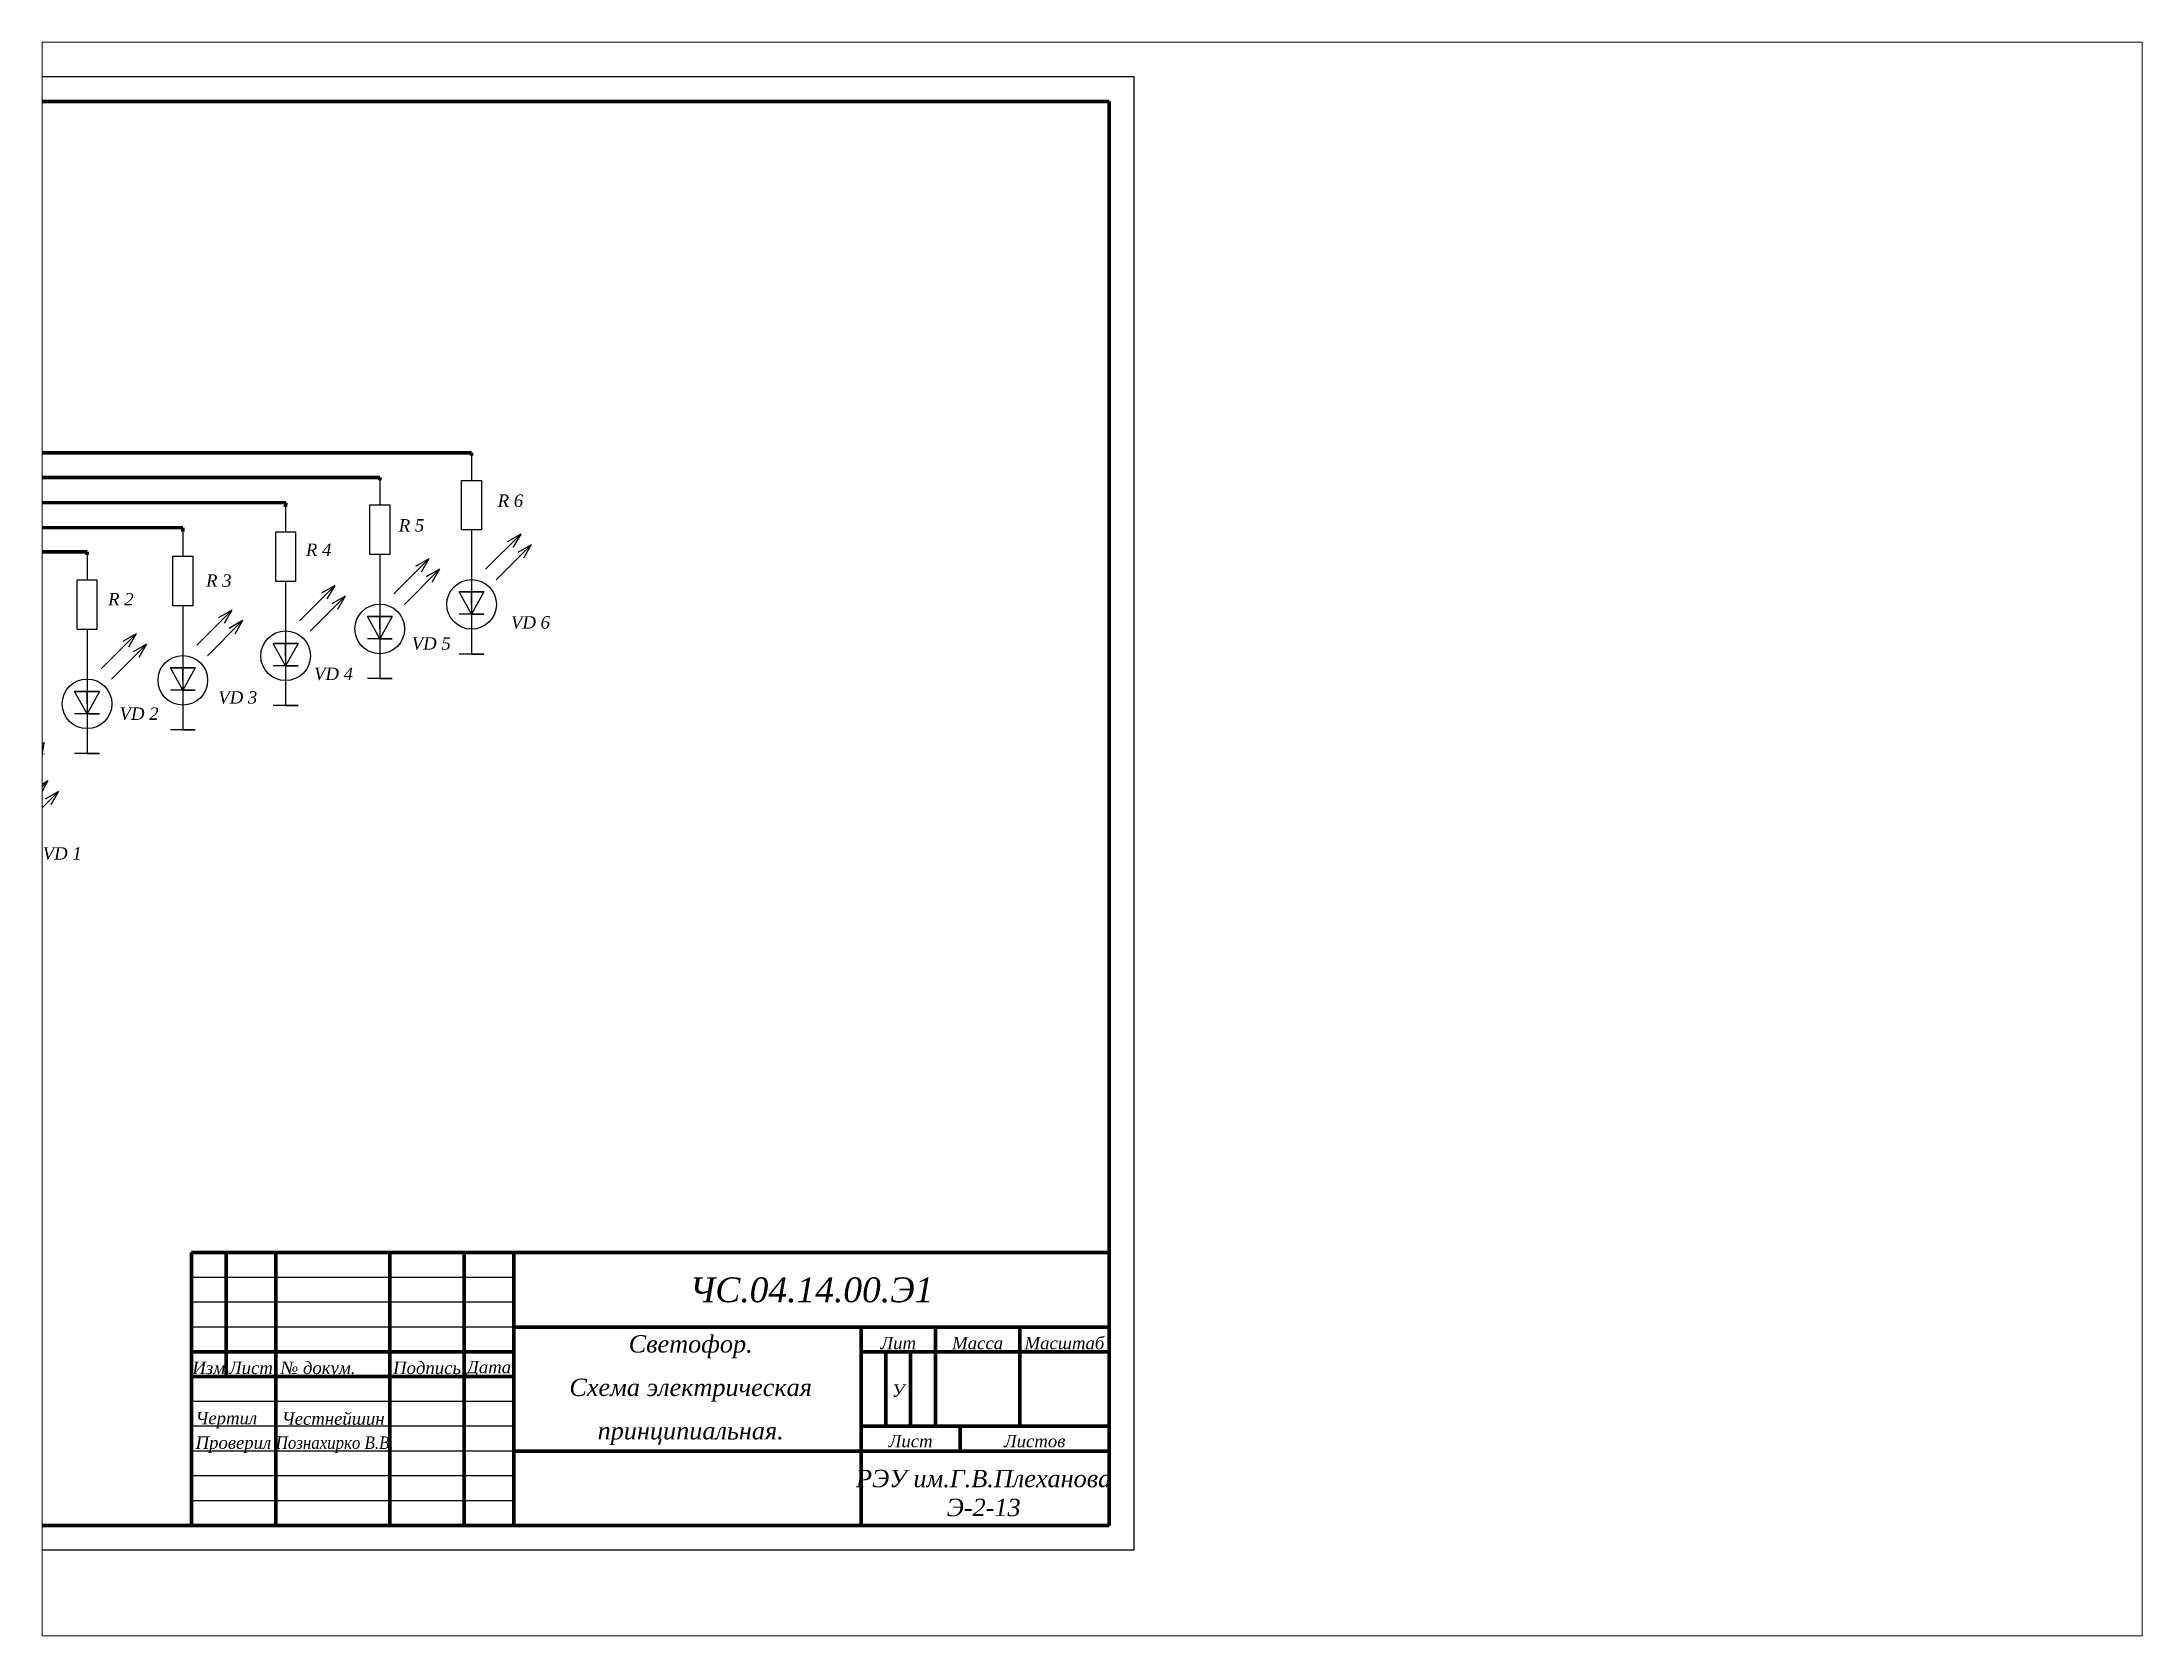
# Paper-space layout 'Layout1' of a CAD drawing. Header units: millimetres. Extents: x 26 to 231, y 20 to 176.
# The model-space entities are those that its viewports show. They can reach past a viewport. Long polylines and large blocks are cut down to what shows.
import ezdxf

# ---------------------------------------------------------------- set-up
doc = ezdxf.new("R2010")
doc.units = ezdxf.units.MM
doc.layers.add('obvodka', color=7, linetype='Continuous', lineweight=90)
doc.layers.add('razmer', color=7, linetype='Continuous')
doc.styles.add('1', font='timesi.ttf', dxfattribs={"width": 0.9})
doc.styles.get("Standard").update_dxf_attribs({"font": 'timesi.ttf'})

msp = doc.modelspace()

# ---------------------------------------------------------------- linework, layer by layer
for p, q in [((84.92, 225.78), (84.92, 220.78)), ((66.42, 220.84), (66.42, 215.84)), ((82.92, 210.78), (82.92, 220.78)), ((82.92, 220.78), (84.92, 220.78)), ((84.92, 220.78), (86.92, 220.78)), ((86.92, 220.78), (86.92, 210.78)), ((47.43, 215.42), (47.43, 210.42)), ((64.42, 205.84), (64.42, 215.84)), ((64.42, 215.84), (66.42, 215.84)), ((66.42, 215.84), (68.42, 215.84)), ((68.42, 215.84), (68.42, 205.84)), ((26.71, 210.48), (26.71, 205.48)), ((45.43, 200.42), (45.43, 210.42)), ((45.43, 210.42), (47.43, 210.42)), ((47.43, 210.42), (49.43, 210.42)), ((49.43, 210.42), (49.43, 200.42)), ((86.92, 210.78), (82.92, 210.78)), ((84.92, 210.78), (84.92, 200.78)), ((87.75, 202.85), (94.82, 209.92)), ((89.87, 200.73), (96.95, 207.8)), ((94.82, 209.92), (92.13, 208.37)), ((94.82, 209.92), (93.27, 207.23)), ((96.95, 207.8), (94.26, 206.25)), ((96.95, 207.8), (95.39, 205.11)), ((7.4, 205.74), (7.4, 200.74)), ((24.71, 195.48), (24.71, 205.48)), ((24.71, 205.48), (26.71, 205.48)), ((26.71, 205.48), (28.71, 205.48)), ((28.71, 205.48), (28.71, 195.48)), ((68.42, 205.84), (64.42, 205.84)), ((66.42, 205.84), (66.42, 195.84)), ((69.25, 197.92), (76.32, 204.99)), ((76.32, 204.99), (73.63, 203.43)), ((76.32, 204.99), (74.77, 202.3)), ((5.4, 190.74), (5.4, 200.74)), ((5.4, 200.74), (7.4, 200.74)), ((7.4, 200.74), (9.4, 200.74)), ((9.4, 200.74), (9.4, 190.74)), ((49.43, 200.42), (45.43, 200.42)), ((47.43, 200.42), (47.43, 190.42)), ((50.26, 192.49), (57.33, 199.56)), ((57.33, 199.56), (54.64, 198.01)), ((57.33, 199.56), (55.77, 196.87)), ((71.37, 195.79), (78.44, 202.87)), ((78.44, 202.87), (75.75, 201.31)), ((78.44, 202.87), (76.89, 200.18)), ((84.92, 200.78), (84.92, 190.78)), ((28.71, 195.48), (24.71, 195.48)), ((26.71, 195.48), (26.71, 185.48)), ((52.38, 190.37), (59.45, 197.44)), ((59.45, 197.44), (56.76, 195.89)), ((59.45, 197.44), (57.9, 194.75)), ((66.42, 195.84), (66.42, 185.84)), ((87.42, 198.28), (82.42, 198.28)), ((84.92, 193.78), (82.42, 198.28)), ((82.42, 198.28), (87.42, 198.28)), ((84.92, 195.78), (84.92, 198.28)), ((84.92, 198.28), (87.42, 198.28)), ((87.42, 198.28), (84.92, 193.78)), ((84.92, 195.78), (84.92, 193.78)), ((9.4, 190.74), (5.4, 190.74)), ((7.4, 190.74), (7.4, 180.74)), ((29.53, 187.55), (36.61, 194.63)), ((31.66, 185.43), (38.73, 192.5)), ((36.61, 194.63), (33.92, 193.07)), ((36.61, 194.63), (35.05, 191.94)), ((38.73, 192.5), (36.04, 190.95)), ((38.73, 192.5), (37.17, 189.81)), ((68.92, 193.34), (63.92, 193.34)), ((66.42, 188.84), (63.92, 193.34)), ((63.92, 193.34), (68.92, 193.34)), ((66.42, 190.84), (66.42, 193.34)), ((66.42, 193.34), (68.92, 193.34)), ((68.92, 193.34), (66.42, 188.84)), ((66.42, 190.84), (66.42, 188.84)), ((87.42, 193.78), (82.42, 193.78)), ((84.92, 193.78), (87.42, 193.78)), ((84.92, 190.78), (84.92, 185.78)), ((10.23, 182.81), (17.3, 189.88)), ((12.35, 180.68), (19.42, 187.76)), ((17.3, 189.88), (14.61, 188.32)), ((17.3, 189.88), (15.75, 187.19)), ((19.42, 187.76), (16.73, 186.2)), ((19.42, 187.76), (17.87, 185.07)), ((49.93, 187.92), (44.93, 187.92)), ((47.43, 183.42), (44.93, 187.92)), ((44.93, 187.92), (49.93, 187.92)), ((47.43, 190.42), (47.43, 180.42)), ((47.43, 185.42), (47.43, 187.92)), ((47.43, 187.92), (49.93, 187.92)), ((49.93, 187.92), (47.43, 183.42)), ((68.92, 188.84), (63.92, 188.84)), ((66.42, 188.84), (68.92, 188.84)), ((29.21, 182.98), (24.21, 182.98)), ((26.71, 178.48), (24.21, 182.98)), ((24.21, 182.98), (29.21, 182.98)), ((26.71, 185.48), (26.71, 175.48)), ((26.71, 180.48), (26.71, 182.98)), ((26.71, 182.98), (29.21, 182.98)), ((29.21, 182.98), (26.71, 178.48)), ((49.93, 183.42), (44.93, 183.42)), ((47.43, 185.42), (47.43, 183.42)), ((47.43, 183.42), (49.93, 183.42)), ((66.42, 185.84), (66.42, 180.84)), ((87.42, 185.78), (82.42, 185.78)), ((84.92, 185.78), (87.42, 185.78)), ((9.9, 178.24), (4.9, 178.24)), ((7.4, 173.74), (4.9, 178.24)), ((4.9, 178.24), (9.9, 178.24)), ((7.4, 180.74), (7.4, 170.74)), ((7.4, 175.74), (7.4, 178.24)), ((7.4, 178.24), (9.9, 178.24)), ((9.9, 178.24), (7.4, 173.74)), ((29.21, 178.48), (24.21, 178.48)), ((26.71, 180.48), (26.71, 178.48)), ((26.71, 178.48), (29.21, 178.48)), ((47.43, 180.42), (47.43, 175.42)), ((68.92, 180.84), (63.92, 180.84)), ((66.42, 180.84), (68.92, 180.84)), ((9.9, 173.74), (4.9, 173.74)), ((7.4, 175.74), (7.4, 173.74)), ((7.4, 173.74), (9.9, 173.74)), ((26.71, 175.48), (26.71, 170.48)), ((49.93, 175.42), (44.93, 175.42)), ((47.43, 175.42), (49.93, 175.42)), ((7.4, 170.74), (7.4, 165.74)), ((29.21, 170.48), (24.21, 170.48)), ((26.71, 170.48), (29.21, 170.48)), ((9.9, 165.74), (4.9, 165.74)), ((7.4, 165.74), (9.9, 165.74)), ((-7.57, 153.12), (-0.5, 160.19)), ((-5.45, 151), (1.62, 158.07)), ((-0.5, 160.19), (-3.19, 158.64)), ((-0.5, 160.19), (-2.05, 157.5)), ((1.62, 158.07), (-1.07, 156.52)), ((1.62, 158.07), (0.07, 155.38))]:
    msp.add_line(p, q)
for centre in [(84.92, 195.78), (66.42, 190.84), (47.43, 185.42), (26.71, 180.48), (7.4, 175.74)]:
    msp.add_circle(centre, 5)
at = {"layer": 'obvodka'}
for p, q in [((-181.1, 297.15), (213.44, 297.15)), ((213.44, 297.15), (213.44, 10.15)), ((-15.16, 226.33), (84.94, 226.33)), ((84.92, 225.78), (84.94, 226.33)), ((-15.16, 221.33), (66.42, 221.33)), ((66.42, 220.84), (66.42, 221.33)), ((-15.16, 216.33), (47.45, 216.25)), ((47.45, 216.25), (47.43, 215.42)), ((-15.16, 211.33), (26.71, 211.24)), ((26.71, 210.48), (26.71, 211.24)), ((-15.16, 206.33), (7.4, 206.35)), ((7.4, 206.31), (7.4, 206.35)), ((7.4, 205.74), (7.4, 206.31)), ((213.44, 65.15), (28.44, 65.15)), ((28.44, 10.15), (28.44, 65.15)), ((35.44, 40.15), (35.44, 65.15)), ((45.44, 10.15), (45.44, 65.15)), ((68.44, 10.15), (68.44, 65.15)), ((83.44, 10.15), (83.44, 65.15)), ((93.44, 10.15), (93.44, 65.15)), ((213.44, 50.15), (93.44, 50.15)), ((163.44, 50.15), (163.44, 10.15)), ((178.44, 50.15), (178.44, 30.15)), ((195.44, 50.15), (195.44, 30.15)), ((93.44, 45.15), (28.44, 45.15)), ((213.44, 45.15), (163.44, 45.15)), ((168.44, 45.15), (168.44, 30.15)), ((173.44, 45.15), (173.44, 30.15)), ((93.44, 40.15), (28.44, 40.15)), ((213.44, 30.15), (163.44, 30.15)), ((183.44, 30.15), (183.44, 25.15)), ((213.44, 25.15), (93.44, 25.15)), ((213.44, 25.15), (163.44, 25.15)), ((28.44, 10.15), (-181.1, 10.15)), ((213.44, 10.15), (28.44, 10.15))]:
    msp.add_line(p, q, dxfattribs=at)
at = {"layer": 'razmer'}
for p, q in [((-201.56, 302.15), (218.44, 302.15)), ((8.44, 302.15), (218.44, 302.15)), ((218.44, 302.15), (218.44, 5.15)), ((93.44, 60.15), (28.44, 60.15)), ((93.44, 55.15), (28.44, 55.15)), ((93.44, 50.15), (28.44, 50.15)), ((93.44, 35.15), (28.44, 35.15)), ((93.44, 30.15), (28.44, 30.15)), ((93.44, 25.15), (28.44, 25.15)), ((93.44, 20.15), (28.44, 20.15)), ((93.44, 15.15), (28.44, 15.15)), ((218.44, 5.15), (-201.56, 5.15))]:
    msp.add_line(p, q, dxfattribs=at)

# ---------------------------------------------------------------- texts
at = {"layer": 'obvodka', "attachment_point": 1}
for s, width, heights, insert, char_height in [('{\\pxqc;ЧС.04.14.00.Э1}', 120, [2.73], (93.44, 60.15), 5), ('{\\pxsm1.5,qc;Светофор.\\PСхема электрическая принципиальная.}', 70, [25], (94.09, 48.5), 3.5), ('\\pxqc;{\\fTimes New Roman|b0|i1|c204|p18;Лит}', 15, [2.73], (163.44, 48.17), 2.5), ('\\pxqc;{\\fTimes New Roman|b0|i1|c204|p18;Масса}', 17, [2.73], (178.44, 48.17), 2.5), ('\\pxqc;{\\fTimes New Roman|b0|i1|c204|p18;Масштаб}', 18, [2.73], (195.44, 48.17), 2.5), ('\\pxqc;{\\fTimes New Roman|b0|i1|c204|p18;Изм}', 7, [2.73], (28.44, 43.17), 2.5), ('\\pxqc;{\\fTimes New Roman|b0|i1|c204|p18;Лист}', 10, [2.73], (35.44, 43.17), 2.5), ('\\pxql;{\\fTimes New Roman|b0|i1|c204|p18;№\\fTimes New Roman|b0|i1|c0|p18; \\fTimes New Roman|b0|i1|c204|p18;докум\\fTimes New Roman|b0|i1|c0|p18;.}', 23, [2.73], (46.42, 43.17), 2.5), ('\\pxqc;{\\fTimes New Roman|b0|i1|c204|p18;Подпись}', 15, [2.73], (68.44, 43.17), 2.5), ('\\pxqc;{\\fTimes New Roman|b0|i1|c204|p18;Дата}', 10, [2.73], (83.44, 43.33), 2.5), ('\\pxqc;{\\fTimes New Roman|b0|i1|c204|p18;У}', 5, [2.73], (168.44, 38.57), 2.5), ('\\pxql;{\\fTimes New Roman|b0|i1|c204|p18;Чертил}', 17, [2.73], (29.26, 33.05), 2.5), ('{\\pxql;\\fTimes New Roman|b0|i1|c204|p18;Честнейшин }', 23, [2.73], (46.66, 32.94), 2.5), ('\\pxqc;{\\fTimes New Roman|b0|i1|c204|p18;Лист}', 20, [2.73], (163.44, 28.41), 2.5), ('\\pxqc;{\\fTimes New Roman|b0|i1|c204|p18;Листов}', 30, [0], (183.44, 28.41), 2.5), ('{\\pxqc;\\fTimes New Roman|b0|i1|c204|p18;РЭУ им.Г.В.Плеханова\\PЭ-2-13}', 53.1453, [0], (161.58, 21.37), 3.5)]:
    msp.add_mtext_dynamic_manual_height_columns(s, width=width, gutter_width=12.5, heights=heights, dxfattribs=dict(at, insert=insert, char_height=char_height))
at = {"layer": 'obvodka'}
note = msp.add_mtext_dynamic_manual_height_columns('\\pxql;Проверил\\P', width=17, gutter_width=12.5, heights=[2.73, 0], dxfattribs=dict(at, insert=(29.28, 28.1), char_height=2.5, attachment_point=1))
for column, words in zip(note.columns.linked_columns, ['\\pxql;']):
    column.text = words
note = msp.add_mtext_dynamic_manual_height_columns('{\\pxql;Познахирко В.В.}', width=27.5441, gutter_width=12.5, heights=[2.73, 0], dxfattribs=dict(at, insert=(45.44, 28.1), char_height=2.5, attachment_point=1, style='1'))
at = {"layer": 'razmer', "char_height": 2.5, "width": 50.7642, "attachment_point": 1}
for s, insert in [('{\\pxqc;R 6}', (67.37, 217.94)), ('{\\pxqc;R 5}', (47.43, 212.96)), ('{\\pxqc;R 4}', (28.71, 208.03)), ('{\\pxqc;R 3}', (8.58, 201.83)), ('{\\pxqc;R 2}', (-11.16, 198.07)), ('{\\pxqc;VD 6}', (71.42, 193.4)), ('{\\pxqc;VD 5}', (51.41, 189.16)), ('{\\pxqc;VD 4}', (31.71, 183.04)), ('{\\pxqc;VD 3}', (12.4, 178.29)), ('{\\pxqc;VD 2}', (-7.5, 175.01)), ('{\\pxqc;R 1}', (-28.56, 168.05)), ('{\\pxqc;VD 1}', (-22.99, 146.84))]:
    msp.add_mtext(s, dxfattribs=dict(at, insert=insert))

psp = doc.layouts.get("Layout1")

# ---------------------------------------------------------------- viewports
at = {"layer": '0'}
psp.add_viewport(center=(128.5, 97.5), size=(205.6, 156), view_center_point=(210, 148.5), view_height=321.2265, dxfattribs=at)

doc.saveas('drawing.dxf')
